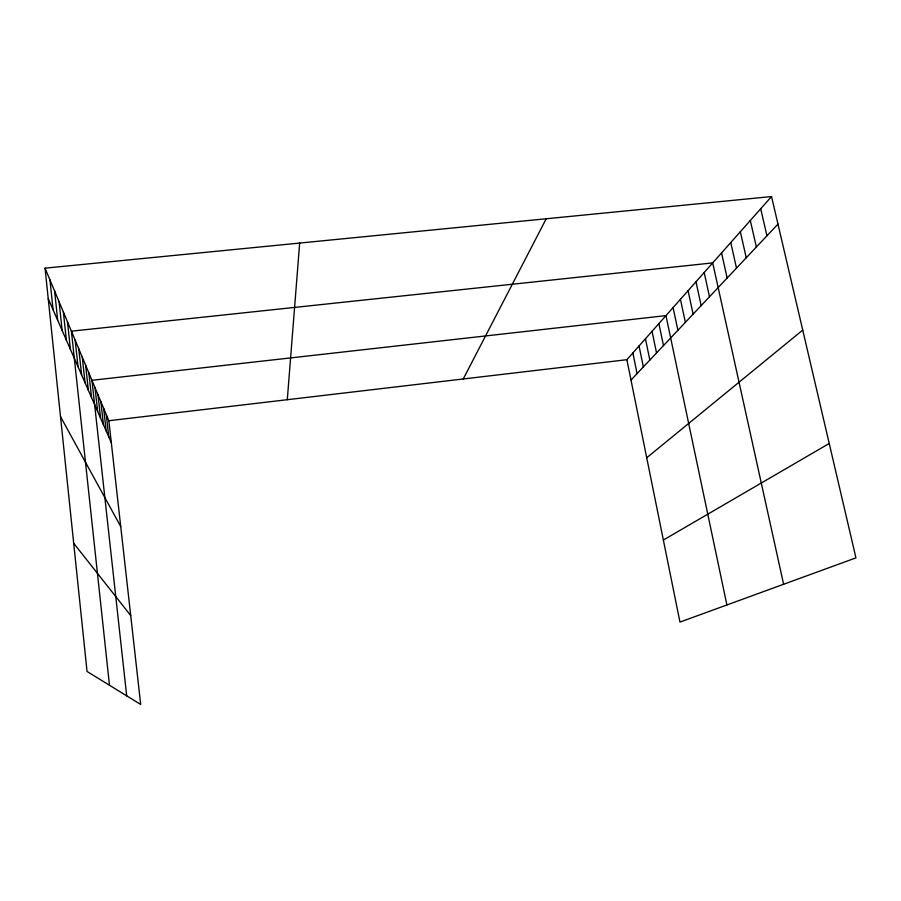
<?xml version="1.0" encoding="UTF-8"?>
<svg xmlns="http://www.w3.org/2000/svg" width="901" height="901" viewBox="0 0 901 901"><rect width="100%" height="100%" fill="white"/><g stroke="black" fill="none" stroke-linecap="round" stroke-linejoin="round"><path stroke-width="1.35" d="M287.295 399.706L299.673 243.067M463.26 378.972L546.22 218.763M626.882 359.702L771.538 196.553L855.95 557.865L679.962 622.095L626.882 359.702L108.852 420.722L45.05 268.16L771.538 196.553M631.004 380.042L777.98 224.101M646.727 457.764L802.735 330.081M663.361 540.037L829.224 443.483M73.691 543.247L130.713 615.529M60.502 416.634L120.723 526.556M48.237 298.738L111.307 442.65M760.703 208.773L766.942 235.792M750.308 220.497L756.378 247.009M740.34 231.737L746.242 257.765M730.767 242.538L736.5 268.093M721.566 252.922L727.152 278.026M783.622 584.265L712.714 262.901L71.404 331.185L109.472 685.256M704.188 272.507L709.492 296.756M695.989 281.765L701.158 305.597M688.071 290.685L693.117 314.122M680.446 299.29L685.368 322.355M673.081 307.601L677.89 330.284M726.893 604.965L665.963 315.62L91.947 380.301L126.692 695.842M658.89 323.605L663.485 345.579M652.054 331.32L656.536 352.944M645.443 338.765L649.835 360.051M639.057 345.973L643.348 366.932M632.874 352.955L637.075 373.6M108.852 420.722L140.691 704.447L87.037 671.459L45.05 268.16M106.273 414.573L108.773 436.85M103.615 408.198L106.138 430.858M100.856 401.598L103.412 424.63M97.995 394.762L100.585 418.188M95.022 387.667L97.657 411.509M88.839 372.879L91.553 397.566M85.618 365.175L88.366 390.313M82.273 357.179L85.066 382.767M78.792 348.856L81.619 374.917M75.177 340.195L78.038 366.752M67.474 321.792L70.424 349.374M63.374 311.994L66.37 340.127M59.094 301.756L62.135 330.464M54.623 291.057L57.709 320.373M49.949 279.873L53.08 309.809"/></g></svg>
